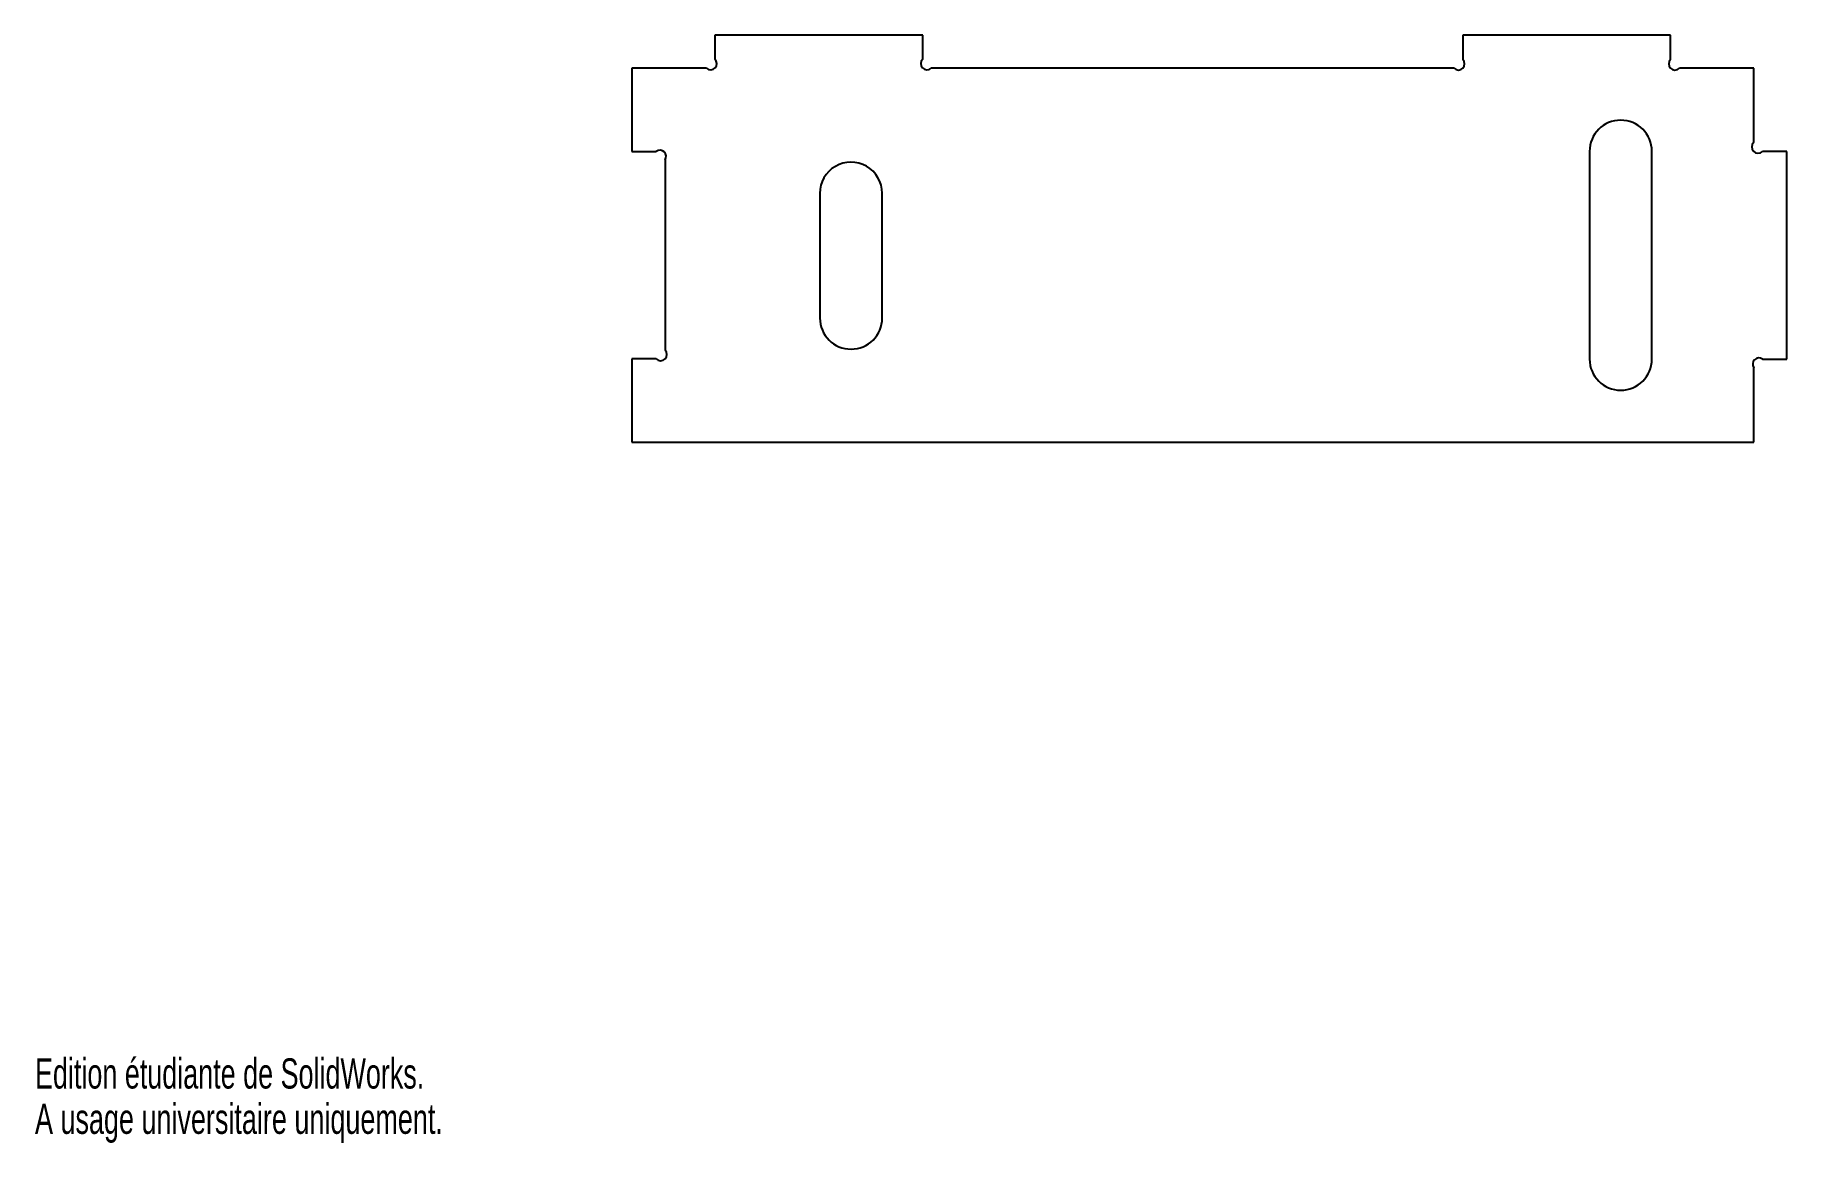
# Model space of a CAD drawing. Extents: x 0 to 211, y 0 to 133.
import ezdxf
from ezdxf.enums import TextEntityAlignment as Align

# ---------------------------------------------------------------- set-up
doc = ezdxf.new("R2010")
doc.units = 0
doc.layers.get('0').update_dxf_attribs({"linetype": 'CONTINUOUS'})

msp = doc.modelspace()

# ---------------------------------------------------------------- linework, layer by layer
at = {"color": 7, "linetype": 'CONTINUOUS'}
for p, q in [((81.82, 133.31), (81.82, 130.4)), ((106.82, 133.31), (81.82, 133.31)), ((106.82, 130.4), (106.82, 133.31)), ((171.82, 133.31), (171.82, 130.37)), ((196.82, 133.31), (171.82, 133.31)), ((196.82, 130.37), (196.82, 133.31)), ((71.82, 129.31), (71.82, 119.31)), ((80.8, 129.31), (71.82, 129.31)), ((170.76, 129.31), (107.85, 129.31)), ((206.82, 129.31), (197.88, 129.31)), ((206.82, 120.4), (206.82, 129.31)), ((71.82, 119.31), (74.76, 119.31)), ((75.82, 118.28), (75.82, 95.4)), ((187.07, 119.31), (187.07, 94.31)), ((194.57, 94.31), (194.57, 119.31)), ((210.82, 119.31), (207.88, 119.31)), ((210.82, 94.31), (210.82, 119.31)), ((94.44, 114.26), (94.45, 99.26)), ((101.95, 99.27), (101.94, 114.27)), ((71.82, 94.34), (71.82, 84.31)), ((74.76, 94.34), (71.82, 94.34)), ((206.82, 84.31), (206.82, 93.28)), ((207.88, 94.31), (210.82, 94.31)), ((71.82, 84.31), (206.82, 84.31))]:
    msp.add_line(p, q, dxfattribs=at)
for centre, radius, start, end in [((81.29, 129.87), 0.75, 228.7642, 45), ((107.35, 129.87), 0.75, 135, 311.2358), ((171.29, 129.84), 0.75, 225, 45), ((197.35, 129.84), 0.75, 135, 315), ((190.82, 119.31), 3.75, 0, 180), ((207.35, 119.85), 0.762, 134.1048, 314.1048), ((75.2, 118.7), 0.75, 326.1049, 125.7432), ((98.19, 114.26), 3.75, 0.0458, 180.0458), ((98.2, 99.26), 3.75, 180.0458, 0.0458), ((75.29, 94.87), 0.75, 225, 45), ((190.82, 94.31), 3.75, 180, 0), ((207.45, 93.7), 0.75, 54.2568, 213.8951)]:
    msp.add_arc(centre, radius, start, end, dxfattribs=at)

# ---------------------------------------------------------------- texts
for s, width, p in [('Edition étudiante de SolidWorks.', 0.667188, (0, 5.45)), ('A usage universitaire uniquement.', 0.668182, (0, 0))]:
    msp.add_text(s, height=3.633, dxfattribs=dict(at, width=width)).set_placement(p, align=Align.BOTTOM_LEFT)

doc.saveas('drawing.dxf')
